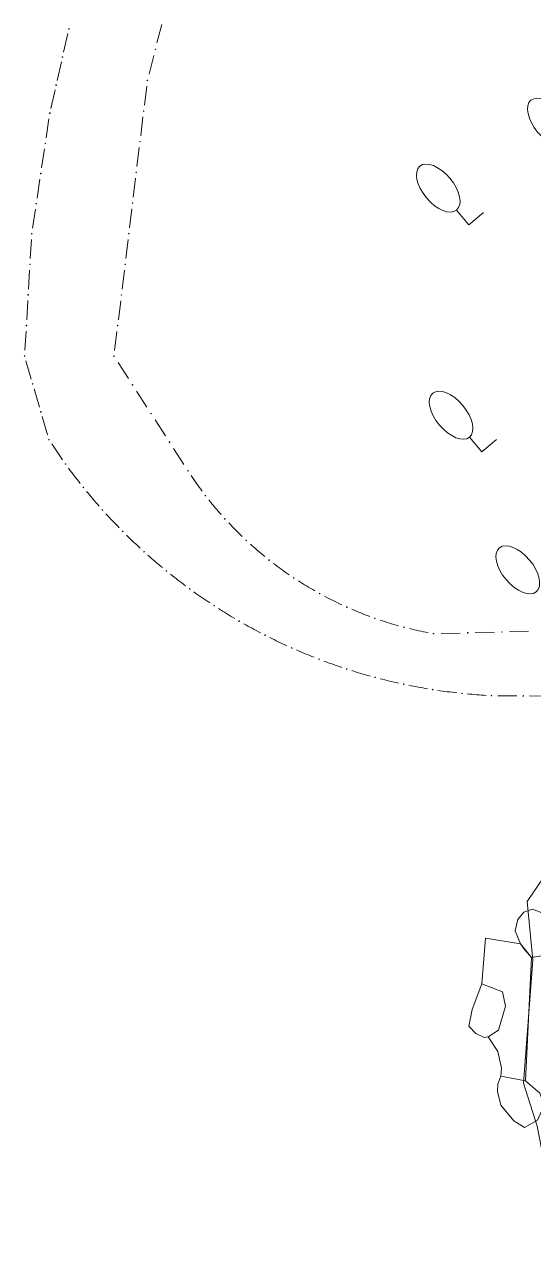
# Model space of a CAD drawing. Header units: metres. Extents: x -10443 to -4073, y -33280 to -26846.
# Drawn here: x -7952.37 to -7939.05, y -29734.05 to -29702.25 of the extents above; entities that cross this region are included whole.
import ezdxf

# ---------------------------------------------------------------- set-up
doc = ezdxf.new("R2010")
doc.units = ezdxf.units.M
doc.header["$MEASUREMENT"] = 0
doc.linetypes.add('CONTINUOUS_1', pattern=[0])
doc.linetypes.add('CONTINUOUS_2', pattern=[0])
for name, color, linetype, lineweight in [('園路', 241, 'CONTINUOUS_2', 18), ('木', 254, 'CONTINUOUS_2', 18), ('石', 241, 'CONTINUOUS_2', 18), ('護岸', 241, 'CONTINUOUS_2', 18)]:
    doc.layers.add(name, color=color, linetype=linetype, lineweight=lineweight)

msp = doc.modelspace()

# ---------------------------------------------------------------- hatches: boundary and pattern name
at = {"layer": '園路', "linetype": 'CONTINUOUS_1', "lineweight": 18}
for points in [[(-7951.197, -29702.374, 1), (-7951.212, -29702.374, 1)], [(-7948.936, -29702.908, 1), (-7948.951, -29702.908, 1)], [(-7951.364, -29703.109, 1), (-7951.379, -29703.109, 1)], [(-7951.53, -29703.845, 1), (-7951.545, -29703.845, 1)], [(-7949.143, -29703.722, 1), (-7949.158, -29703.722, 1)], [(-7951.696, -29704.58, 1), (-7951.711, -29704.58, 1)], [(-7949.241, -29704.524, 1), (-7949.256, -29704.524, 1)], [(-7951.814, -29705.369, 1), (-7951.829, -29705.369, 1)], [(-7949.338, -29705.326, 1), (-7949.353, -29705.326, 1)], [(-7951.932, -29706.157, 1), (-7951.947, -29706.157, 1)], [(-7949.435, -29706.128, 1), (-7949.45, -29706.128, 1)], [(-7952.05, -29706.946, 1), (-7952.065, -29706.946, 1)], [(-7949.532, -29706.93, 1), (-7949.547, -29706.93, 1)], [(-7952.169, -29707.735, 1), (-7952.184, -29707.735, 1)], [(-7949.63, -29707.732, 1), (-7949.645, -29707.732, 1)], [(-7952.215, -29708.535, 1), (-7952.23, -29708.535, 1)], [(-7949.727, -29708.534, 1), (-7949.742, -29708.534, 1)], [(-7952.262, -29709.335, 1), (-7952.277, -29709.335, 1)], [(-7949.824, -29709.336, 1), (-7949.839, -29709.336, 1)], [(-7952.309, -29710.135, 1), (-7952.324, -29710.135, 1)], [(-7949.922, -29710.138, 1), (-7949.937, -29710.138, 1)], [(-7952.355, -29710.935, 1), (-7952.37, -29710.935, 1)], [(-7950.019, -29710.94, 1), (-7950.034, -29710.94, 1)], [(-7952.143, -29711.663, 1), (-7952.158, -29711.663, 1)], [(-7949.535, -29711.69, 1), (-7949.55, -29711.69, 1)], [(-7951.931, -29712.392, 1), (-7951.946, -29712.392, 1)], [(-7949.051, -29712.439, 1), (-7949.066, -29712.439, 1)], [(-7951.719, -29713.121, 1), (-7951.734, -29713.121, 1)], [(-7948.566, -29713.188, 1), (-7948.581, -29713.188, 1)], [(-7951.285, -29713.758, 1), (-7951.3, -29713.758, 1)], [(-7948.082, -29713.937, 1), (-7948.097, -29713.937, 1)], [(-7950.818, -29714.372, 1), (-7950.833, -29714.372, 1)], [(-7947.625, -29714.585, 1), (-7947.64, -29714.585, 1)], [(-7950.319, -29714.961, 1), (-7950.334, -29714.961, 1)], [(-7947.117, -29715.193, 1), (-7947.132, -29715.193, 1)], [(-7949.79, -29715.522, 1), (-7949.805, -29715.522, 1)], [(-7946.56, -29715.757, 1), (-7946.575, -29715.757, 1)], [(-7949.232, -29716.054, 1), (-7949.247, -29716.054, 1)], [(-7945.958, -29716.273, 1), (-7945.973, -29716.273, 1)], [(-7948.646, -29716.557, 1), (-7948.661, -29716.557, 1)], [(-7945.316, -29716.739, 1), (-7945.331, -29716.739, 1)], [(-7948.035, -29717.028, 1), (-7948.05, -29717.028, 1)], [(-7944.638, -29717.149, 1), (-7944.653, -29717.149, 1)], [(-7947.4, -29717.466, 1), (-7947.415, -29717.466, 1)], [(-7943.929, -29717.503, 1), (-7943.944, -29717.503, 1)], [(-7946.743, -29717.87, 1), (-7946.758, -29717.87, 1)], [(-7943.193, -29717.797, 1), (-7943.208, -29717.797, 1)], [(-7946.066, -29718.238, 1), (-7946.081, -29718.238, 1)], [(-7942.435, -29718.029, 1), (-7942.45, -29718.029, 1)], [(-7941.66, -29718.199, 1), (-7941.675, -29718.199, 1)], [(-7940.765, -29718.176, 1), (-7940.78, -29718.176, 1)], [(-7939.87, -29718.154, 1), (-7939.885, -29718.154, 1)], [(-7945.37, -29718.571, 1), (-7945.385, -29718.571, 1)], [(-7944.657, -29718.866, 1), (-7944.672, -29718.866, 1)], [(-7943.93, -29719.124, 1), (-7943.945, -29719.124, 1)], [(-7943.19, -29719.342, 1), (-7943.205, -29719.342, 1)], [(-7942.44, -29719.522, 1), (-7942.455, -29719.522, 1)], [(-7941.681, -29719.662, 1), (-7941.696, -29719.662, 1)], [(-7940.916, -29719.761, 1), (-7940.931, -29719.761, 1)], [(-7940.147, -29719.82, 1), (-7940.162, -29719.82, 1)], [(-7939.315, -29719.826, 1), (-7939.33, -29719.826, 1)]]:
    msp.add_hatch(color=241, dxfattribs=at).paths.add_polyline_path(points, flags=0)

# ---------------------------------------------------------------- linework, layer by layer
at = {"layer": '園路', "color": 1, "linetype": 'CONTINUOUS_1', "lineweight": 18}
for p, q in [((-7948.901, -29702.743), (-7948.778, -29702.258)), ((-7951.343, -29702.986), (-7951.233, -29702.498)), ((-7951.509, -29703.721), (-7951.399, -29703.233)), ((-7949.109, -29703.557), (-7948.985, -29703.073)), ((-7951.676, -29704.456), (-7951.565, -29703.969)), ((-7949.229, -29704.371), (-7949.169, -29703.875)), ((-7951.8, -29705.222), (-7951.726, -29704.727)), ((-7949.327, -29705.173), (-7949.267, -29704.677)), ((-7951.918, -29706.01), (-7951.844, -29705.516)), ((-7949.424, -29705.975), (-7949.364, -29705.479)), ((-7952.036, -29706.799), (-7951.962, -29706.304)), ((-7949.521, -29706.777), (-7949.461, -29706.281)), ((-7952.154, -29707.587), (-7952.08, -29707.093)), ((-7949.619, -29707.579), (-7949.559, -29707.083)), ((-7952.214, -29708.384), (-7952.185, -29707.885)), ((-7949.716, -29708.381), (-7949.656, -29707.885)), ((-7952.261, -29709.184), (-7952.232, -29708.685)), ((-7949.813, -29709.183), (-7949.753, -29708.687)), ((-7952.307, -29709.984), (-7952.278, -29709.485)), ((-7949.911, -29709.985), (-7949.85, -29709.489)), ((-7952.354, -29710.784), (-7952.325, -29710.285)), ((-7950.008, -29710.787), (-7949.948, -29710.291)), ((-7952.187, -29711.539), (-7952.327, -29711.059)), ((-7949.649, -29711.525), (-7949.92, -29711.105)), ((-7951.975, -29712.268), (-7952.115, -29711.788)), ((-7949.165, -29712.274), (-7949.436, -29711.854)), ((-7951.763, -29712.996), (-7951.903, -29712.516)), ((-7948.68, -29713.023), (-7948.952, -29712.603)), ((-7948.196, -29713.772), (-7948.468, -29713.353)), ((-7940.97, -29718.181), (-7941.47, -29718.194)), ((-7940.075, -29718.159), (-7940.575, -29718.171)), ((-7939.18, -29718.136), (-7939.68, -29718.149)), ((-7939.488, -29719.825), (-7939.988, -29719.821)), ((-7938.656, -29719.83), (-7939.156, -29719.827))]:
    msp.add_line(p, q, dxfattribs=at)
for centre in [(-7951.205, -29702.374), (-7948.943, -29702.908), (-7951.371, -29703.109), (-7951.537, -29703.845), (-7949.151, -29703.722), (-7951.704, -29704.58), (-7949.248, -29704.524), (-7951.822, -29705.369), (-7949.345, -29705.326), (-7951.94, -29706.157), (-7949.443, -29706.128), (-7952.058, -29706.946), (-7949.54, -29706.93), (-7952.176, -29707.735), (-7949.637, -29707.732), (-7952.223, -29708.535), (-7949.735, -29708.534), (-7952.27, -29709.335), (-7949.832, -29709.336), (-7952.316, -29710.135), (-7949.929, -29710.138), (-7952.363, -29710.935), (-7950.027, -29710.94), (-7952.151, -29711.663), (-7949.542, -29711.69), (-7951.939, -29712.392), (-7949.058, -29712.439), (-7951.727, -29713.121), (-7948.574, -29713.188), (-7951.293, -29713.758), (-7948.09, -29713.937), (-7950.825, -29714.372), (-7947.633, -29714.585), (-7950.327, -29714.961), (-7947.124, -29715.193), (-7949.797, -29715.522), (-7946.567, -29715.757), (-7949.239, -29716.054), (-7945.966, -29716.273), (-7948.654, -29716.557), (-7945.324, -29716.739), (-7948.043, -29717.028), (-7944.646, -29717.149), (-7947.408, -29717.466), (-7943.936, -29717.503), (-7946.751, -29717.87), (-7943.2, -29717.797), (-7946.073, -29718.238), (-7942.442, -29718.029), (-7941.668, -29718.199), (-7940.773, -29718.176), (-7939.877, -29718.154), (-7945.377, -29718.571), (-7944.664, -29718.866), (-7943.937, -29719.124), (-7943.197, -29719.342), (-7942.447, -29719.522), (-7941.689, -29719.662), (-7940.924, -29719.761), (-7940.154, -29719.82), (-7939.322, -29719.826)]:
    msp.add_circle(centre, 0.0075, dxfattribs=at)
for centre, radius, start, end in [((-7939.42, -29705.206), 14.632, 213.276, 215.2338), ((-7939.42, -29705.206), 14.632, 216.2969, 218.2548), ((-7939.999, -29708.715), 9.629, 213.7106, 216.6858), ((-7939.42, -29705.206), 14.632, 219.3179, 221.2758), ((-7939.999, -29708.715), 9.629, 218.429, 221.4041), ((-7939.42, -29705.206), 14.632, 222.3389, 224.2967), ((-7939.999, -29708.715), 9.629, 223.1473, 226.1225), ((-7939.42, -29705.206), 14.632, 225.3598, 227.3177), ((-7939.999, -29708.715), 9.629, 227.8657, 230.8408), ((-7939.42, -29705.206), 14.632, 228.3808, 230.3386), ((-7939.999, -29708.715), 9.629, 232.584, 235.5592), ((-7939.42, -29705.206), 14.632, 231.4018, 233.3596), ((-7939.999, -29708.715), 9.629, 237.3024, 240.2776), ((-7939.42, -29705.206), 14.632, 234.4227, 236.3806), ((-7939.999, -29708.715), 9.629, 242.0208, 244.9959), ((-7939.42, -29705.206), 14.632, 237.4437, 239.4015), ((-7939.999, -29708.715), 9.629, 246.7391, 249.7143), ((-7939.42, -29705.206), 14.632, 240.4647, 242.4225), ((-7939.999, -29708.715), 9.629, 251.4575, 254.4326), ((-7939.42, -29705.206), 14.632, 243.4856, 245.4435), ((-7939.999, -29708.715), 9.629, 256.1758, 259.151), ((-7939.42, -29705.206), 14.632, 246.5066, 248.4644), ((-7939.42, -29705.206), 14.632, 249.5276, 251.4854), ((-7939.42, -29705.206), 14.632, 252.5485, 254.5064), ((-7939.42, -29705.206), 14.632, 255.5695, 257.5273), ((-7939.42, -29705.206), 14.632, 258.5904, 260.5483), ((-7939.42, -29705.206), 14.632, 261.6114, 263.5693), ((-7939.42, -29705.206), 14.632, 264.6324, 266.5902)]:
    msp.add_arc(centre, radius, start, end, dxfattribs=at)
at = {"layer": '木', "color": 1, "linetype": 'CONTINUOUS_1', "lineweight": 18}
for p, q in [((-7940.741, -29707.497), (-7941.063, -29707.114)), ((-7940.358, -29707.176), (-7940.741, -29707.497)), ((-7940.405, -29713.439), (-7940.726, -29713.056)), ((-7940.022, -29713.118), (-7940.405, -29713.439))]:
    msp.add_line(p, q, dxfattribs=at)
for centre in [(-7938.638, -29704.816), (-7941.545, -29706.54), (-7941.208, -29712.482), (-7939.464, -29716.528)]:
    msp.add_ellipse(centre, major_axis=(-0.482, 0.575), ratio=0.533333, dxfattribs=at)
at = {"layer": '石', "color": 4, "linetype": 'CONTINUOUS_2', "lineweight": 18, "flags": 128}
for points in [[(-7938.845, -29726.626), (-7939.108, -29726.668), (-7939.291, -29726.464), (-7939.394, -29726.312), (-7939.534, -29725.975), (-7939.462, -29725.677), (-7939.309, -29725.489), (-7939.082, -29725.405), (-7938.85, -29725.497), (-7938.722, -29725.664), (-7938.69, -29726.043), (-7938.668, -29726.382)], [(-7939.261, -29729.898), (-7939.108, -29726.668), (-7939.394, -29726.312), (-7940.308, -29726.169), (-7940.406, -29727.36), (-7939.868, -29727.568), (-7939.79, -29727.944), (-7939.968, -29728.571), (-7940.237, -29728.748), (-7939.985, -29729.134), (-7939.887, -29729.564), (-7939.912, -29729.776)], [(-7939.912, -29729.776), (-7939.261, -29729.898), (-7938.892, -29730.217), (-7938.778, -29730.531), (-7938.948, -29730.924), (-7939.289, -29731.115), (-7939.566, -29730.941), (-7939.907, -29730.535), (-7939.992, -29730.177), (-7939.988, -29729.983)]]:
    msp.add_lwpolyline(points, close=True, dxfattribs=at)
msp.add_lwpolyline([(-7940.406, -29727.36), (-7940.66, -29728.03), (-7940.744, -29728.471), (-7940.56, -29728.662), (-7940.342, -29728.765), (-7940.237, -29728.748)], dxfattribs=at)
at = {"layer": '護岸', "color": 1, "lineweight": 18, "flags": 128}
msp.add_lwpolyline([(-7925.03, -29687.61), (-7919.017, -29689.977), (-7916.901, -29690.915), (-7916.366, -29691.311, 0.118487), (-7916.457, -29692.871), (-7916.805, -29693.163, 0.307861), (-7917.619, -29694.587), (-7918.047, -29695.239), (-7918.143, -29695.315, 0.21943), (-7919.104, -29697.019), (-7919.141, -29697.643), (-7918.862, -29698.447), (-7919.028, -29699.015, 0.208621), (-7919.265, -29700.589), (-7919.019, -29701.459), (-7919.035, -29702.068), (-7919.218, -29702.42, -0.201585), (-7920.263, -29703.821), (-7920.424, -29703.81), (-7921.078, -29704.928), (-7920.76, -29706.119, 0.220758), (-7921.936, -29707.27), (-7922.918, -29707.237), (-7923.14, -29707.523), (-7923.396, -29708.199), (-7924.59, -29707.915), (-7926.787, -29714.318), (-7926.849, -29715.54), (-7927.673, -29716.986), (-7927.838, -29719.079), (-7927.112, -29719.879), (-7925.881, -29720.116), (-7925.084, -29720.648), (-7925.147, -29721.22), (-7924.763, -29721.87), (-7925.28, -29724.506), (-7924.993, -29724.759), (-7924.509, -29725.218), (-7923.885, -29726.224), (-7924.133, -29727.84), (-7925.287, -29729.355), (-7925.712, -29730.057), (-7925.246, -29730.729), (-7926.055, -29731.062), (-7927.229, -29731.281), (-7928.111, -29731.527), (-7928.513, -29732.136), (-7929.865, -29733.147), (-7930.837, -29732.43), (-7933.994, -29733.968), (-7935.555, -29733.992), (-7936.043, -29733.883), (-7936.689, -29734.055), (-7937.395, -29733.979), (-7937.999, -29733.053), (-7938.788, -29731.936), (-7938.956, -29731.088), (-7939.313, -29729.955), (-7939.072, -29726.738), (-7939.22, -29725.207), (-7937.839, -29723.179), (-7936.751, -29722.355), (-7936.121, -29722.518), (-7935.585, -29722.645), (-7934.414, -29722.47), (-7933.363, -29722.598), (-7932.935, -29722.689), (-7932.559, -29722.286), (-7931.798, -29722.669), (-7930.665, -29722.001), (-7930.848, -29720.507), (-7931.537, -29719.47), (-7931.363, -29718.616), (-7932.1, -29718.032), (-7932.156, -29717.338), (-7933.472, -29716.094), (-7934.504, -29715.453), (-7934.742, -29714.639), (-7935.56, -29714.165), (-7935.352, -29713.224), (-7934.699, -29712.929), (-7934.68, -29711.892), (-7934.112, -29711.195), (-7933.704, -29710.425), (-7933.701, -29709.708), (-7933.053, -29708.917), (-7932.765, -29707.473), (-7932.912, -29706.69), (-7933.22, -29706.724), (-7932.82, -29705.955), (-7931.858, -29705.671), (-7930.714, -29704.969), (-7930.128, -29704.423), (-7928.993, -29702.097), (-7928.439, -29700.952), (-7927.573, -29698.896), (-7927.477, -29697.864), (-7927.88, -29697.471), (-7927.943, -29696.497), (-7927.607, -29696.355), (-7927.641, -29694.972), (-7927.626, -29693.217), (-7927.332, -29691.574), (-7927.224, -29691.263), (-7926.534, -29689.851), (-7926.652, -29688.655), (-7925.03, -29687.61)], format="xyb", dxfattribs=at)

doc.saveas('drawing.dxf')
